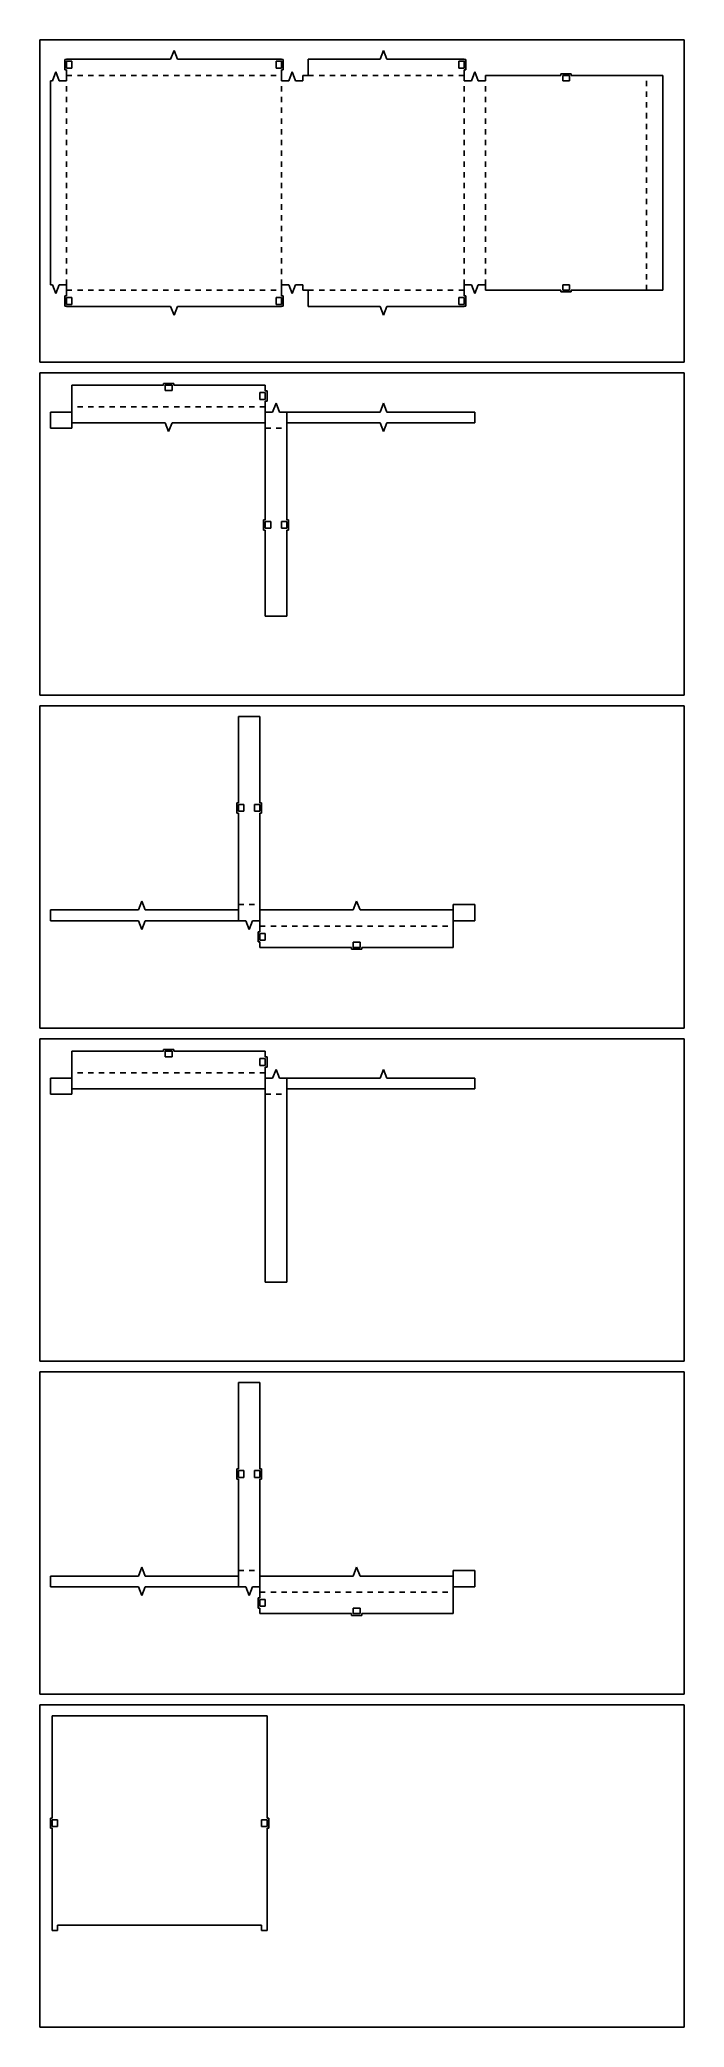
# Model space of a CAD drawing. Header units: metres. Extents: x 0 to 600, y -1550 to 300.
import ezdxf

# ---------------------------------------------------------------- set-up
doc = ezdxf.new("R2010")
doc.units = ezdxf.units.M

msp = doc.modelspace()

# ---------------------------------------------------------------- linework, layer by layer
at = {"layer": '1'}
for p, q in [((23.4125, 272.0625), (23.4125, 281.5875)), ((23.4125, 281.5875), (25, 281.5875)), ((25, 281.5875), (25, 281.825)), ((25, 281.825), (121.825, 281.825)), ((25, 273.65), (25, 280)), ((25, 280), (30, 280)), ((30, 280), (30, 273.65)), ((121.825, 281.825), (125, 290)), ((125, 290), (128.175, 281.825)), ((128.175, 281.825), (225, 281.825)), ((220, 273.65), (220, 280)), ((220, 280), (225, 280)), ((225, 281.825), (225, 281.5875)), ((225, 281.5875), (226.5875, 281.5875)), ((225, 280), (225, 273.65)), ((226.5875, 281.5875), (226.5875, 272.0625)), ((250, 266.825), (250, 281.825)), ((250, 281.825), (316.825, 281.825)), ((316.825, 281.825), (320, 290)), ((320, 290), (323.175, 281.825)), ((323.175, 281.825), (395, 281.825)), ((390, 273.65), (390, 280)), ((390, 280), (395, 280)), ((395, 281.825), (395, 281.5875)), ((395, 281.5875), (396.5875, 281.5875)), ((395, 280), (395, 273.65)), ((396.5875, 281.5875), (396.5875, 272.0625)), ((10, 71.825), (10, 261.825)), ((10, 261.825), (11.825, 261.825)), ((11.825, 261.825), (15, 270)), ((15, 270), (18.175, 261.825)), ((18.175, 261.825), (25, 261.825)), ((25, 272.0625), (23.4125, 272.0625)), ((30, 273.65), (25, 273.65)), ((25, 261.825), (25, 272.0625)), ((225, 273.65), (220, 273.65)), ((226.5875, 272.0625), (225, 272.0625)), ((225, 272.0625), (225, 261.825)), ((225, 261.825), (231.825, 261.825)), ((231.825, 261.825), (235, 270)), ((235, 270), (238.175, 261.825)), ((238.175, 261.825), (245, 261.825)), ((245, 261.825), (245, 266.825)), ((245, 266.825), (250, 266.825)), ((395, 273.65), (390, 273.65)), ((396.5875, 272.0625), (395, 272.0625)), ((395, 272.0625), (395, 261.825)), ((395, 261.825), (401.825, 261.825)), ((401.825, 261.825), (405, 270)), ((405, 270), (408.175, 261.825)), ((408.175, 261.825), (415, 261.825)), ((415, 261.825), (415, 266.825)), ((415, 266.825), (485.2375, 266.825)), ((485.2375, 266.825), (485.2375, 268.4125)), ((485.2375, 268.4125), (494.7625, 268.4125)), ((486.825, 266.825), (493.175, 266.825)), ((486.825, 261.825), (486.825, 266.825)), ((493.175, 261.825), (486.825, 261.825)), ((493.175, 266.825), (493.175, 261.825)), ((494.7625, 268.4125), (494.7625, 266.825)), ((494.7625, 266.825), (580, 266.825)), ((580, 266.825), (580, 66.825)), ((11.825, 71.825), (10, 71.825)), ((15, 63.65), (11.825, 71.825)), ((18.175, 71.825), (15, 63.65)), ((25, 71.825), (18.175, 71.825)), ((23.4125, 52.0625), (23.4125, 61.5875)), ((23.4125, 61.5875), (25, 61.5875)), ((25, 61.5875), (25, 71.825)), ((25, 53.65), (25, 60)), ((25, 60), (30, 60)), ((30, 60), (30, 53.65)), ((220, 53.65), (220, 60)), ((220, 60), (225, 60)), ((231.825, 71.825), (225, 71.825)), ((225, 71.825), (225, 61.5875)), ((225, 61.5875), (226.5875, 61.5875)), ((225, 60), (225, 53.65)), ((226.5875, 61.5875), (226.5875, 52.0625)), ((235, 63.65), (231.825, 71.825)), ((238.175, 71.825), (235, 63.65)), ((245, 71.825), (238.175, 71.825)), ((245, 66.825), (245, 71.825)), ((250, 66.825), (245, 66.825)), ((250, 51.825), (250, 66.825)), ((390, 53.65), (390, 60)), ((390, 60), (395, 60)), ((401.825, 71.825), (395, 71.825)), ((395, 71.825), (395, 61.5875)), ((395, 61.5875), (396.5875, 61.5875)), ((395, 60), (395, 53.65)), ((396.5875, 61.5875), (396.5875, 52.0625)), ((405, 63.65), (401.825, 71.825)), ((408.175, 71.825), (405, 63.65)), ((415, 71.825), (408.175, 71.825)), ((415, 66.825), (415, 71.825)), ((485.2375, 66.825), (415, 66.825)), ((485.2375, 65.2375), (485.2375, 66.825)), ((494.7625, 65.2375), (485.2375, 65.2375)), ((486.825, 66.825), (486.825, 71.825)), ((486.825, 71.825), (493.175, 71.825)), ((493.175, 66.825), (486.825, 66.825)), ((493.175, 71.825), (493.175, 66.825)), ((580, 66.825), (494.7625, 66.825)), ((494.7625, 66.825), (494.7625, 65.2375)), ((25, 52.0625), (23.4125, 52.0625)), ((30, 53.65), (25, 53.65)), ((25, 51.825), (25, 52.0625)), ((121.825, 51.825), (25, 51.825)), ((125, 43.65), (121.825, 51.825)), ((128.175, 51.825), (125, 43.65)), ((225, 51.825), (128.175, 51.825)), ((225, 53.65), (220, 53.65)), ((226.5875, 52.0625), (225, 52.0625)), ((225, 52.0625), (225, 51.825)), ((316.825, 51.825), (250, 51.825)), ((320, 43.65), (316.825, 51.825)), ((323.175, 51.825), (320, 43.65)), ((395, 51.825), (323.175, 51.825)), ((395, 53.65), (390, 53.65)), ((396.5875, 52.0625), (395, 52.0625)), ((395, 52.0625), (395, 51.825))]:
    msp.add_line(p, q, dxfattribs=at)
at = {"layer": '2'}
for p, q in [((11.5875, -1355.2375), (11.5875, -1260)), ((11.5875, -1260), (211.5875, -1260)), ((211.5875, -1260), (211.5875, -1355.2375)), ((10, -1364.7625), (10, -1355.2375)), ((10, -1355.2375), (11.5875, -1355.2375)), ((11.5875, -1364.7625), (10, -1364.7625)), ((11.5875, -1363.175), (11.5875, -1356.825)), ((11.5875, -1356.825), (16.5875, -1356.825)), ((16.5875, -1363.175), (11.5875, -1363.175)), ((11.5875, -1460), (11.5875, -1364.7625)), ((16.5875, -1356.825), (16.5875, -1363.175)), ((206.5875, -1363.175), (206.5875, -1356.825)), ((206.5875, -1356.825), (211.5875, -1356.825)), ((211.5875, -1363.175), (206.5875, -1363.175)), ((211.5875, -1355.2375), (213.175, -1355.2375)), ((211.5875, -1356.825), (211.5875, -1363.175)), ((211.5875, -1364.7625), (211.5875, -1460)), ((213.175, -1364.7625), (211.5875, -1364.7625)), ((213.175, -1355.2375), (213.175, -1364.7625)), ((16.5875, -1460), (11.5875, -1460)), ((206.5875, -1455), (16.5875, -1455)), ((16.5875, -1455), (16.5875, -1460)), ((206.5875, -1460), (206.5875, -1455)), ((211.5875, -1460), (206.5875, -1460))]:
    msp.add_line(p, q, dxfattribs=at)
at = {"layer": '3'}
for p, q in [((30, -46.5875), (30, -21.5875)), ((30, -21.5875), (115.2375, -21.5875)), ((115.2375, -21.5875), (115.2375, -20)), ((115.2375, -20), (124.7625, -20)), ((116.825, -21.5875), (123.175, -21.5875)), ((116.825, -26.5875), (116.825, -21.5875)), ((123.175, -26.5875), (116.825, -26.5875)), ((123.175, -21.5875), (123.175, -26.5875)), ((124.7625, -20), (124.7625, -21.5875)), ((124.7625, -21.5875), (210, -21.5875)), ((205, -34.7625), (205, -28.4125)), ((205, -28.4125), (210, -28.4125)), ((210, -34.7625), (205, -34.7625)), ((210, -21.5875), (210, -26.825)), ((210, -26.825), (211.5875, -26.825)), ((210, -28.4125), (210, -34.7625)), ((211.5875, -36.35), (210, -36.35)), ((210, -36.35), (210, -46.5875)), ((211.5875, -26.825), (211.5875, -36.35)), ((10, -61.5875), (10, -46.5875)), ((10, -46.5875), (30, -46.5875)), ((210, -46.5875), (216.825, -46.5875)), ((216.825, -46.5875), (220, -38.4125)), ((220, -38.4125), (223.175, -46.5875)), ((223.175, -46.5875), (316.825, -46.5875)), ((316.825, -46.5875), (320, -38.4125)), ((320, -38.4125), (323.175, -46.5875)), ((323.175, -46.5875), (405, -46.5875)), ((405, -46.5875), (405, -56.5875)), ((30, -61.5875), (10, -61.5875)), ((116.825, -56.5875), (30, -56.5875)), ((30, -56.5875), (30, -61.5875)), ((120, -64.7625), (116.825, -56.5875)), ((123.175, -56.5875), (120, -64.7625)), ((210, -56.5875), (123.175, -56.5875)), ((210, -146.825), (210, -56.5875)), ((316.825, -56.5875), (230, -56.5875)), ((230, -56.5875), (230, -146.825)), ((320, -64.7625), (316.825, -56.5875)), ((323.175, -56.5875), (320, -64.7625)), ((405, -56.5875), (323.175, -56.5875)), ((208.4125, -156.35), (208.4125, -146.825)), ((208.4125, -146.825), (210, -146.825)), ((230, -146.825), (231.5875, -146.825)), ((231.5875, -146.825), (231.5875, -156.35)), ((210, -156.35), (208.4125, -156.35)), ((210, -154.7625), (210, -148.4125)), ((210, -148.4125), (215, -148.4125)), ((215, -154.7625), (210, -154.7625)), ((210, -236.5875), (210, -156.35)), ((215, -148.4125), (215, -154.7625)), ((225, -154.7625), (225, -148.4125)), ((225, -148.4125), (230, -148.4125)), ((230, -154.7625), (225, -154.7625)), ((230, -148.4125), (230, -154.7625)), ((231.5875, -156.35), (230, -156.35)), ((230, -156.35), (230, -236.5875)), ((230, -236.5875), (210, -236.5875))]:
    msp.add_line(p, q, dxfattribs=at)
at = {"layer": '4'}
for p, q in [((185, -410.2375), (185, -330)), ((185, -330), (205, -330)), ((205, -330), (205, -410.2375)), ((183.4125, -419.7625), (183.4125, -410.2375)), ((183.4125, -410.2375), (185, -410.2375)), ((185, -419.7625), (183.4125, -419.7625)), ((185, -418.175), (185, -411.825)), ((185, -411.825), (190, -411.825)), ((190, -418.175), (185, -418.175)), ((185, -510), (185, -419.7625)), ((190, -411.825), (190, -418.175)), ((200, -418.175), (200, -411.825)), ((200, -411.825), (205, -411.825)), ((205, -418.175), (200, -418.175)), ((205, -410.2375), (206.5875, -410.2375)), ((205, -411.825), (205, -418.175)), ((206.5875, -419.7625), (205, -419.7625)), ((205, -419.7625), (205, -510)), ((206.5875, -410.2375), (206.5875, -419.7625)), ((10, -520), (10, -510)), ((10, -510), (91.825, -510)), ((91.825, -510), (95, -501.825)), ((95, -501.825), (98.175, -510)), ((98.175, -510), (185, -510)), ((205, -510), (291.825, -510)), ((291.825, -510), (295, -501.825)), ((295, -501.825), (298.175, -510)), ((298.175, -510), (385, -510)), ((385, -510), (385, -505)), ((385, -505), (405, -505)), ((405, -505), (405, -520)), ((91.825, -520), (10, -520)), ((95, -528.175), (91.825, -520)), ((98.175, -520), (95, -528.175)), ((191.825, -520), (98.175, -520)), ((195, -528.175), (191.825, -520)), ((198.175, -520), (195, -528.175)), ((205, -520), (198.175, -520)), ((203.4125, -539.7625), (203.4125, -530.2375)), ((203.4125, -530.2375), (205, -530.2375)), ((205, -530.2375), (205, -520)), ((205, -538.175), (205, -531.825)), ((205, -531.825), (210, -531.825)), ((210, -531.825), (210, -538.175)), ((405, -520), (385, -520)), ((385, -520), (385, -545)), ((205, -539.7625), (203.4125, -539.7625)), ((210, -538.175), (205, -538.175)), ((205, -545), (205, -539.7625)), ((290.2375, -545), (205, -545)), ((290.2375, -546.5875), (290.2375, -545)), ((299.7625, -546.5875), (290.2375, -546.5875)), ((291.825, -545), (291.825, -540)), ((291.825, -540), (298.175, -540)), ((298.175, -545), (291.825, -545)), ((298.175, -540), (298.175, -545)), ((385, -545), (299.7625, -545)), ((299.7625, -545), (299.7625, -546.5875))]:
    msp.add_line(p, q, dxfattribs=at)
at = {"layer": '5'}
for p, q in [((30, -666.5875), (30, -641.5875)), ((30, -641.5875), (115.2375, -641.5875)), ((115.2375, -641.5875), (115.2375, -640)), ((115.2375, -640), (124.7625, -640)), ((116.825, -641.5875), (123.175, -641.5875)), ((116.825, -646.5875), (116.825, -641.5875)), ((123.175, -646.5875), (116.825, -646.5875)), ((123.175, -641.5875), (123.175, -646.5875)), ((124.7625, -640), (124.7625, -641.5875)), ((124.7625, -641.5875), (210, -641.5875)), ((210, -641.5875), (210, -646.825)), ((210, -646.825), (211.5875, -646.825)), ((211.5875, -646.825), (211.5875, -656.35)), ((205, -654.7625), (205, -648.4125)), ((205, -648.4125), (210, -648.4125)), ((210, -654.7625), (205, -654.7625)), ((210, -648.4125), (210, -654.7625)), ((211.5875, -656.35), (210, -656.35)), ((210, -656.35), (210, -666.5875)), ((216.825, -666.5875), (220, -658.4125)), ((220, -658.4125), (223.175, -666.5875)), ((316.825, -666.5875), (320, -658.4125)), ((320, -658.4125), (323.175, -666.5875)), ((10, -681.5875), (10, -666.5875)), ((10, -666.5875), (30, -666.5875)), ((30, -681.5875), (10, -681.5875)), ((210, -676.5875), (30, -676.5875)), ((30, -676.5875), (30, -681.5875)), ((210, -666.5875), (216.825, -666.5875)), ((210, -856.5875), (210, -676.5875)), ((223.175, -666.5875), (316.825, -666.5875)), ((405, -676.5875), (230, -676.5875)), ((230, -676.5875), (230, -856.5875)), ((323.175, -666.5875), (405, -666.5875)), ((405, -666.5875), (405, -676.5875)), ((230, -856.5875), (210, -856.5875))]:
    msp.add_line(p, q, dxfattribs=at)
at = {"layer": '6'}
for p, q in [((185, -1030.2375), (185, -950)), ((185, -950), (205, -950)), ((205, -950), (205, -1030.2375)), ((183.4125, -1039.7625), (183.4125, -1030.2375)), ((183.4125, -1030.2375), (185, -1030.2375)), ((185, -1038.175), (185, -1031.825)), ((185, -1031.825), (190, -1031.825)), ((190, -1031.825), (190, -1038.175)), ((200, -1038.175), (200, -1031.825)), ((200, -1031.825), (205, -1031.825)), ((205, -1030.2375), (206.5875, -1030.2375)), ((205, -1031.825), (205, -1038.175)), ((206.5875, -1030.2375), (206.5875, -1039.7625)), ((185, -1039.7625), (183.4125, -1039.7625)), ((190, -1038.175), (185, -1038.175)), ((185, -1130), (185, -1039.7625)), ((205, -1038.175), (200, -1038.175)), ((206.5875, -1039.7625), (205, -1039.7625)), ((205, -1039.7625), (205, -1130)), ((91.825, -1130), (95, -1121.825)), ((95, -1121.825), (98.175, -1130)), ((291.825, -1130), (295, -1121.825)), ((295, -1121.825), (298.175, -1130)), ((385, -1130), (385, -1125)), ((385, -1125), (405, -1125)), ((405, -1125), (405, -1140)), ((10, -1140), (10, -1130)), ((10, -1130), (91.825, -1130)), ((91.825, -1140), (10, -1140)), ((95, -1148.175), (91.825, -1140)), ((98.175, -1140), (95, -1148.175)), ((98.175, -1130), (185, -1130)), ((191.825, -1140), (98.175, -1140)), ((195, -1148.175), (191.825, -1140)), ((198.175, -1140), (195, -1148.175)), ((205, -1140), (198.175, -1140)), ((205, -1130), (291.825, -1130)), ((205, -1150.2375), (205, -1140)), ((298.175, -1130), (385, -1130)), ((405, -1140), (385, -1140)), ((385, -1140), (385, -1165)), ((203.4125, -1159.7625), (203.4125, -1150.2375)), ((203.4125, -1150.2375), (205, -1150.2375)), ((205, -1159.7625), (203.4125, -1159.7625)), ((205, -1158.175), (205, -1151.825)), ((205, -1151.825), (210, -1151.825)), ((210, -1158.175), (205, -1158.175)), ((205, -1165), (205, -1159.7625)), ((290.2375, -1165), (205, -1165)), ((210, -1151.825), (210, -1158.175)), ((290.2375, -1166.5875), (290.2375, -1165)), ((291.825, -1165), (291.825, -1160)), ((291.825, -1160), (298.175, -1160)), ((298.175, -1165), (291.825, -1165)), ((298.175, -1160), (298.175, -1165)), ((385, -1165), (299.7625, -1165)), ((299.7625, -1165), (299.7625, -1166.5875)), ((299.7625, -1166.5875), (290.2375, -1166.5875))]:
    msp.add_line(p, q, dxfattribs=at)
at = {"layer": 'fold-line'}
for p, q in [((25, 266.825), (30, 266.825)), ((35, 266.825), (40, 266.825)), ((45, 266.825), (50, 266.825)), ((55, 266.825), (60, 266.825)), ((65, 266.825), (70, 266.825)), ((75, 266.825), (80, 266.825)), ((85, 266.825), (90, 266.825)), ((95, 266.825), (100, 266.825)), ((105, 266.825), (110, 266.825)), ((115, 266.825), (120, 266.825)), ((125, 266.825), (130, 266.825)), ((135, 266.825), (140, 266.825)), ((145, 266.825), (150, 266.825)), ((155, 266.825), (160, 266.825)), ((165, 266.825), (170, 266.825)), ((175, 266.825), (180, 266.825)), ((185, 266.825), (190, 266.825)), ((195, 266.825), (200, 266.825)), ((205, 266.825), (210, 266.825)), ((215, 266.825), (220, 266.825)), ((250, 266.825), (255, 266.825)), ((260, 266.825), (265, 266.825)), ((270, 266.825), (275, 266.825)), ((280, 266.825), (285, 266.825)), ((290, 266.825), (295, 266.825)), ((300, 266.825), (305, 266.825)), ((310, 266.825), (315, 266.825)), ((320, 266.825), (325, 266.825)), ((330, 266.825), (335, 266.825)), ((340, 266.825), (345, 266.825)), ((350, 266.825), (355, 266.825)), ((360, 266.825), (365, 266.825)), ((370, 266.825), (375, 266.825)), ((380, 266.825), (385, 266.825)), ((390, 266.825), (395, 266.825)), ((565, 256.825), (565, 261.825)), ((25, 251.825), (25, 256.825)), ((25, 241.825), (25, 246.825)), ((225, 251.825), (225, 256.825)), ((225, 241.825), (225, 246.825)), ((395, 251.825), (395, 256.825)), ((395, 241.825), (395, 246.825)), ((415, 251.825), (415, 256.825)), ((415, 241.825), (415, 246.825)), ((565, 246.825), (565, 251.825)), ((565, 236.825), (565, 241.825)), ((25, 231.825), (25, 236.825)), ((25, 221.825), (25, 226.825)), ((225, 231.825), (225, 236.825)), ((225, 221.825), (225, 226.825)), ((395, 231.825), (395, 236.825)), ((395, 221.825), (395, 226.825)), ((415, 231.825), (415, 236.825)), ((415, 221.825), (415, 226.825)), ((565, 226.825), (565, 231.825)), ((25, 211.825), (25, 216.825)), ((25, 201.825), (25, 206.825)), ((225, 211.825), (225, 216.825)), ((225, 201.825), (225, 206.825)), ((395, 211.825), (395, 216.825)), ((395, 201.825), (395, 206.825)), ((415, 211.825), (415, 216.825)), ((415, 201.825), (415, 206.825)), ((565, 216.825), (565, 221.825)), ((565, 206.825), (565, 211.825)), ((25, 191.825), (25, 196.825)), ((25, 181.825), (25, 186.825)), ((225, 191.825), (225, 196.825)), ((225, 181.825), (225, 186.825)), ((395, 191.825), (395, 196.825)), ((395, 181.825), (395, 186.825)), ((415, 191.825), (415, 196.825)), ((415, 181.825), (415, 186.825)), ((565, 196.825), (565, 201.825)), ((565, 186.825), (565, 191.825)), ((25, 171.825), (25, 176.825)), ((25, 161.825), (25, 166.825)), ((225, 171.825), (225, 176.825)), ((225, 161.825), (225, 166.825)), ((395, 171.825), (395, 176.825)), ((395, 161.825), (395, 166.825)), ((415, 171.825), (415, 176.825)), ((415, 161.825), (415, 166.825)), ((565, 176.825), (565, 181.825)), ((565, 166.825), (565, 171.825)), ((25, 151.825), (25, 156.825)), ((225, 151.825), (225, 156.825)), ((395, 151.825), (395, 156.825)), ((415, 151.825), (415, 156.825)), ((565, 156.825), (565, 161.825)), ((565, 146.825), (565, 151.825)), ((25, 141.825), (25, 146.825)), ((25, 131.825), (25, 136.825)), ((225, 141.825), (225, 146.825)), ((225, 131.825), (225, 136.825)), ((395, 141.825), (395, 146.825)), ((395, 131.825), (395, 136.825)), ((415, 141.825), (415, 146.825)), ((415, 131.825), (415, 136.825)), ((565, 136.825), (565, 141.825)), ((565, 126.825), (565, 131.825)), ((25, 121.825), (25, 126.825)), ((25, 111.825), (25, 116.825)), ((225, 121.825), (225, 126.825)), ((225, 111.825), (225, 116.825)), ((395, 121.825), (395, 126.825)), ((395, 111.825), (395, 116.825)), ((415, 121.825), (415, 126.825)), ((415, 111.825), (415, 116.825)), ((565, 116.825), (565, 121.825)), ((565, 106.825), (565, 111.825)), ((25, 101.825), (25, 106.825)), ((25, 91.825), (25, 96.825)), ((225, 101.825), (225, 106.825)), ((225, 91.825), (225, 96.825)), ((395, 101.825), (395, 106.825)), ((395, 91.825), (395, 96.825)), ((415, 101.825), (415, 106.825)), ((415, 91.825), (415, 96.825)), ((565, 96.825), (565, 101.825)), ((25, 81.825), (25, 86.825)), ((25, 71.825), (25, 76.825)), ((225, 81.825), (225, 86.825)), ((225, 71.825), (225, 76.825)), ((395, 81.825), (395, 86.825)), ((395, 71.825), (395, 76.825)), ((415, 81.825), (415, 86.825)), ((415, 71.825), (415, 76.825)), ((565, 86.825), (565, 91.825)), ((565, 76.825), (565, 81.825)), ((25, 66.825), (30, 66.825)), ((35, 66.825), (40, 66.825)), ((45, 66.825), (50, 66.825)), ((55, 66.825), (60, 66.825)), ((65, 66.825), (70, 66.825)), ((75, 66.825), (80, 66.825)), ((85, 66.825), (90, 66.825)), ((95, 66.825), (100, 66.825)), ((105, 66.825), (110, 66.825)), ((115, 66.825), (120, 66.825)), ((125, 66.825), (130, 66.825)), ((135, 66.825), (140, 66.825)), ((145, 66.825), (150, 66.825)), ((155, 66.825), (160, 66.825)), ((165, 66.825), (170, 66.825)), ((175, 66.825), (180, 66.825)), ((185, 66.825), (190, 66.825)), ((195, 66.825), (200, 66.825)), ((205, 66.825), (210, 66.825)), ((215, 66.825), (220, 66.825)), ((250, 66.825), (255, 66.825)), ((260, 66.825), (265, 66.825)), ((270, 66.825), (275, 66.825)), ((280, 66.825), (285, 66.825)), ((290, 66.825), (295, 66.825)), ((300, 66.825), (305, 66.825)), ((310, 66.825), (315, 66.825)), ((320, 66.825), (325, 66.825)), ((330, 66.825), (335, 66.825)), ((340, 66.825), (345, 66.825)), ((350, 66.825), (355, 66.825)), ((360, 66.825), (365, 66.825)), ((370, 66.825), (375, 66.825)), ((380, 66.825), (385, 66.825)), ((390, 66.825), (395, 66.825)), ((565, 66.825), (565, 71.825)), ((30, -56.5875), (30, -46.5875)), ((40, -41.5875), (35, -41.5875)), ((50, -41.5875), (45, -41.5875)), ((60, -41.5875), (55, -41.5875)), ((70, -41.5875), (65, -41.5875)), ((80, -41.5875), (75, -41.5875)), ((90, -41.5875), (85, -41.5875)), ((100, -41.5875), (95, -41.5875)), ((110, -41.5875), (105, -41.5875)), ((120, -41.5875), (115, -41.5875)), ((130, -41.5875), (125, -41.5875)), ((140, -41.5875), (135, -41.5875)), ((150, -41.5875), (145, -41.5875)), ((160, -41.5875), (155, -41.5875)), ((170, -41.5875), (165, -41.5875)), ((180, -41.5875), (175, -41.5875)), ((190, -41.5875), (185, -41.5875)), ((200, -41.5875), (195, -41.5875)), ((210, -41.5875), (205, -41.5875)), ((210, -56.5875), (210, -46.5875)), ((230, -56.5875), (230, -46.5875)), ((210, -61.5875), (215, -61.5875)), ((220, -61.5875), (225, -61.5875)), ((185, -505), (190, -505)), ((185, -510), (185, -520)), ((195, -505), (200, -505)), ((205, -510), (205, -520)), ((385, -510), (385, -520)), ((205, -525), (210, -525)), ((215, -525), (220, -525)), ((225, -525), (230, -525)), ((235, -525), (240, -525)), ((245, -525), (250, -525)), ((255, -525), (260, -525)), ((265, -525), (270, -525)), ((275, -525), (280, -525)), ((285, -525), (290, -525)), ((295, -525), (300, -525)), ((305, -525), (310, -525)), ((315, -525), (320, -525)), ((325, -525), (330, -525)), ((335, -525), (340, -525)), ((345, -525), (350, -525)), ((355, -525), (360, -525)), ((365, -525), (370, -525)), ((375, -525), (380, -525)), ((40, -661.5875), (35, -661.5875)), ((50, -661.5875), (45, -661.5875)), ((60, -661.5875), (55, -661.5875)), ((70, -661.5875), (65, -661.5875)), ((80, -661.5875), (75, -661.5875)), ((90, -661.5875), (85, -661.5875)), ((100, -661.5875), (95, -661.5875)), ((110, -661.5875), (105, -661.5875)), ((120, -661.5875), (115, -661.5875)), ((130, -661.5875), (125, -661.5875)), ((140, -661.5875), (135, -661.5875)), ((150, -661.5875), (145, -661.5875)), ((160, -661.5875), (155, -661.5875)), ((170, -661.5875), (165, -661.5875)), ((180, -661.5875), (175, -661.5875)), ((190, -661.5875), (185, -661.5875)), ((200, -661.5875), (195, -661.5875)), ((210, -661.5875), (205, -661.5875)), ((30, -666.5875), (30, -676.5875)), ((210, -666.5875), (210, -676.5875)), ((210, -681.5875), (215, -681.5875)), ((220, -681.5875), (225, -681.5875)), ((230, -666.5875), (230, -676.5875)), ((185, -1125), (190, -1125)), ((195, -1125), (200, -1125)), ((185, -1140), (185, -1130)), ((205, -1140), (205, -1130)), ((205, -1145), (210, -1145)), ((215, -1145), (220, -1145)), ((225, -1145), (230, -1145)), ((235, -1145), (240, -1145)), ((245, -1145), (250, -1145)), ((255, -1145), (260, -1145)), ((265, -1145), (270, -1145)), ((275, -1145), (280, -1145)), ((285, -1145), (290, -1145)), ((295, -1145), (300, -1145)), ((305, -1145), (310, -1145)), ((315, -1145), (320, -1145)), ((325, -1145), (330, -1145)), ((335, -1145), (340, -1145)), ((345, -1145), (350, -1145)), ((355, -1145), (360, -1145)), ((365, -1145), (370, -1145)), ((375, -1145), (380, -1145)), ((385, -1140), (385, -1130))]:
    msp.add_line(p, q, dxfattribs=at)
at = {"layer": 'sheet_boundary'}
for p, q in [((0, 300), (600, 300)), ((0, 0), (0, 300)), ((600, 300), (600, 0)), ((600, 0), (0, 0))]:
    msp.add_line(p, q, dxfattribs=at)
at = {"layer": 'sheet_boundary_2'}
for p, q in [((0, -10), (600, -10)), ((0, -310), (0, -10)), ((600, -10), (600, -310)), ((600, -310), (0, -310))]:
    msp.add_line(p, q, dxfattribs=at)
at = {"layer": 'sheet_boundary_3'}
for p, q in [((0, -320), (600, -320)), ((0, -620), (0, -320)), ((600, -320), (600, -620)), ((600, -620), (0, -620))]:
    msp.add_line(p, q, dxfattribs=at)
at = {"layer": 'sheet_boundary_4'}
for p, q in [((0, -630), (600, -630)), ((0, -930), (0, -630)), ((600, -630), (600, -930)), ((600, -930), (0, -930))]:
    msp.add_line(p, q, dxfattribs=at)
at = {"layer": 'sheet_boundary_5'}
for p, q in [((0, -940), (600, -940)), ((0, -1240), (0, -940)), ((600, -940), (600, -1240)), ((600, -1240), (0, -1240))]:
    msp.add_line(p, q, dxfattribs=at)
at = {"layer": 'sheet_boundary_6'}
for p, q in [((0, -1250), (600, -1250)), ((0, -1550), (0, -1250)), ((600, -1250), (600, -1550)), ((600, -1550), (0, -1550))]:
    msp.add_line(p, q, dxfattribs=at)

doc.saveas('drawing.dxf')
